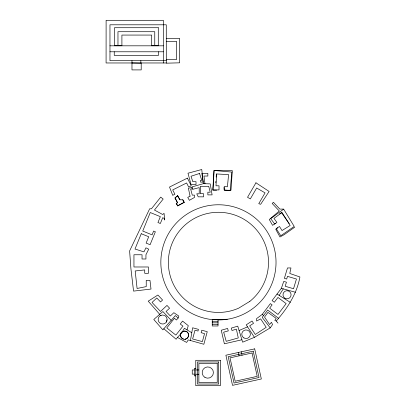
<?xml version="1.0" encoding="UTF-8"?>
<svg xmlns="http://www.w3.org/2000/svg" width="406" height="406" viewBox="0 0 406 406"><rect width="100%" height="100%" fill="white"/><g stroke="black" fill="none" stroke-linecap="round" stroke-linejoin="round"><path stroke-width="0.61" d="M215.789 182.705L215.875 181.457M216.185 177.082L216.408 173.961M190.444 340.502L192.622 327.784L198.453 329.362L198.001 331.037L194.992 330.225L192.622 338.969L202.381 341.613L204.548 333.615L201.143 332.692L201.812 330.225L207.253 331.697L203.842 344.263L188.267 339.888L186.623 342.431L177.458 337.442L176.108 339.223L163.836 328.743M180.903 333.458L181.198 332.884L180.589 334.179A4.106 4.106 0 0 0 184.552 339.345C187.156 339.396 189.237 336.681 188.516 334.179A4.106 4.106 0 0 0 183.492 331.276L182.502 331.687L181 333.189M276.247 321.029C287.352 308.306 296.933 293.898 299.917 276.973L289.777 273.471L290.955 267.95L287.489 267.95L284.378 278.338L286.687 279.029L287.489 276.349L296.446 279.029L293.538 288.742L285.205 286.245L286.418 282.19L283.743 281.388L281.358 288.331L272.091 300.582L274.319 302.267L277.968 297.441L286.149 303.622L277.968 314.442L269.65 308.149L272.091 304.921L270.381 303.622L262.2 314.442L256.582 318.614L256.582 321.029L260.667 318.883L266.204 327.307L255.303 334.473L249.654 325.881L253.532 323.328L252.019 321.029L246.224 324.836L254.44 337.335L270.198 327.896L272.553 324.592L271.457 322.288L269.589 324.551L264.529 317.081L267.965 312.387L276.222 318.426L274.816 320.349L276.247 321.029L277.973 323.11M187.019 329.86L188.282 325.653L182.553 321.1L180.249 324.003L182.964 326.16L175.854 335.112L166.785 327.911L174.443 318.268L176.437 320.009L178.158 318.04L178.818 316.081L173.849 312.681L170.353 316L166.064 311.483L169.576 308.184L166.983 305.419L160.522 311.483L152.037 302.44L156.792 297.974L160.522 301.947L162.578 300.019L157.893 295.025L148.215 301.166L159.705 314.32M166.379 321.983L166.749 321.09A4.664 4.664 0 0 0 166.907 319.882M180.853 333.534L181.071 333.098M279.166 295.375L283.281 288.869M177.458 337.442L180.66 334.001M175.417 198.529L177.529 202.695L174.956 198.006L177.706 195.672L179.965 199.793M177.706 195.672L174.956 198.006M182.111 331.905L181.441 332.615L182.558 331.565A4.045 4.045 0 0 1 187.45 337.944L186.613 338.589M294.766 227.157L284.246 234.632L279.973 236.982L275.725 229.253L277.714 227.857M279.47 213.937L281.439 212.551L289.224 223.615M275.725 223.275L272.568 225.33L269.3 219.519L279.298 210.983L272.187 203.472L273.426 202.3L279.851 209.09L283.368 209.09M177.529 195.672L179.787 199.793L182.878 199.793L184.248 202.295L177.706 205.883L176.189 203.431L177.529 202.695M176.189 203.431L177.706 202.695M177.529 205.883L184.248 202.295M181.518 332.489L182.309 331.834L184.41 328.297L191.779 332.712M239.068 330.494L247.548 326.85M160.218 315.721L161.04 315.381M254.44 337.335L242.651 342.182L237.738 326.14L231.273 328.119L231.999 330.494L236.383 329.149L238.276 337.944L226.218 341.314L223.665 332.174L228.279 330.885L227.593 328.449L221.255 330.225L224.376 343.801L241.91 339.771M203.421 183.644L192.084 186.887L192.581 189.358L199.219 187.608L199.219 193.809L196.748 193.809L198.235 196.844L203.553 196.844L203.553 193.672L200.381 193.672L200.381 186.293L208.704 186.293L210.242 192.211L207.857 192.211L207.857 194.885L212.105 194.885L210.242 183.903L203.421 183.644L201.833 173.362L207.857 173.362L207.857 176.037L203.959 176.037L204.984 183.903M227.309 319.263L212.277 319.623A57.591 57.591 0 0 1 170.84 229.933A57.591 57.591 0 0 1 269.472 235.673A57.591 57.591 0 0 1 217.91 319.948M166.272 38.433L179.67 38.433L179.67 62.823L166.298 63.179L166.272 24.796L109.965 24.796L109.965 60.677L166.272 60.677M166.272 41.321L176.529 41.321L176.529 59.57L166.272 59.57M109.965 45.817L163.359 45.817M109.965 51.78L163.359 51.78M166.298 62.971L106.083 62.971L106.113 20.3L163.359 20.3L163.359 62.971M216.611 190.186L212.84 190.186L213.921 170.642L232.318 170.642L230.978 190.257L224.249 190.257L224.026 187.44M212.242 321.258L218.027 321.258M212.242 322.831L218.027 322.831M212.242 324.404L218.027 324.404M195.773 368.374L194.307 368.374L194.307 375.865L195.773 375.865M194.307 369.962L192.251 369.962L192.251 374.134L194.307 374.134M195.773 369.962L198.869 369.962M195.773 374.251L198.869 374.251M131.975 62.971L140.852 63.179L140.852 60.677M281.358 288.331L295.482 292.279M277.039 294.045L290.346 302.358M278.597 318.334L267.701 310.093L262.2 317.365L270.198 327.896M262.2 314.442L263.606 315.508M178.158 318.04L175.346 315.584L162.862 329.86L153.798 319.476L162.862 311.559L171.195 320.329M182.705 199.793L184.075 202.295M176.361 203.431L177.706 205.883M241.306 351.814L242.057 355.199M238.322 352.474L239.068 355.859M158.497 51.78L158.497 55.394L114.243 55.394L114.243 51.78M154.762 45.736L154.762 31.719L117.968 31.719L117.968 45.736M141.202 62.971L141.202 69.908L131.975 69.908L131.975 60.677M183.542 338.99A4.045 4.045 0 0 1 180.68 334.031M214.119 170.479L212.962 189.917L219.017 189.917L219.017 185.796L215.987 185.796L216.601 173.966L228.603 174.595L227.411 186.79L224.219 186.572L224.219 189.983L230.187 190.521L231.856 172.083L214.119 170.479M141.247 233.714L135 249.035L143.937 251.872L145.942 247.817L148.703 249.177L145.942 254.765L145.942 258.998L142.034 258.998L142.034 254.765L133.95 254.765L133.95 266.986L148.434 266.986L148.434 273.299L144.729 273.299L144.729 269.919L135.178 270.964L137.096 288.463L146.226 286.611L146.226 280.394L149.987 280.394L151.007 289.062L133.554 291.112L130.915 268.635L129.621 250.944L149.662 208.796L151.423 208.796L160.715 197.113L163.176 199.067L154.453 210.039L162.689 214.51L164.049 213.338L164.699 220.022L164.049 218.286L162.689 217.728L160.34 223.498L157.944 222.524L160.34 216.647L150.271 212.541L142.729 231.044L152.077 234.856L153.625 231.044L155.371 231.755L150.088 244.711L146.114 243.092L148.703 236.749L141.247 233.714M255.942 182.796L247.538 197.286L250.335 198.91L256.658 188.003L265.047 192.87L258.764 203.7L260.662 204.294L269.107 191.449L255.942 182.796M166.561 321.745L165.846 322.679A4.512 4.512 0 0 1 159.467 322.679A4.512 4.512 0 0 1 159.467 316.299L160.4 315.584A4.512 4.512 0 0 1 166.561 321.745M283.667 209.156L270.711 218.621L274.679 224.056L276.912 222.427L273.964 218.392L282.033 212.5L290.153 225.477L282.033 230.557L279.49 226.497L276.202 228.553L280.759 235.764L294.213 226.441L283.667 209.156M249.857 301.353L238.692 308.154A50.075 50.075 0 0 1 168.368 261.368A50.075 50.075 0 0 1 240.494 217.403A50.075 50.075 0 0 1 249.857 301.353M185.588 339L185.106 339.274L185.588 339M190.049 196.134L187.745 197.428L189.363 200.32L194.515 197.428L194.515 195.134L192.282 195.134L190.637 189.034L191.987 189.034L191.942 187.486L188.399 188.222L190.049 196.134M187.415 178.117L169.505 187.054L172.723 195.332L174.89 194.251L172.723 189.912L186.628 182.974L188.663 187.054L191.231 185.77L187.415 178.117M199.529 173.474L191.033 176.24L192.804 181.69L196.012 181.69L196.012 184.568L191.033 184.568L187.993 173.21L201.757 169.515L203.183 182.111L200.493 182.111L200.493 180.32L201.757 180.32L199.529 173.474M254.689 348.861L225.888 355.22L232.531 385.345L261.337 378.986L254.689 348.861M253.212 351.175L228.202 356.696L234.013 383.031L259.023 377.509L253.212 351.175M252.055 352.992L230.014 357.853L235.17 381.214L257.211 376.352L252.055 352.992M218.027 319.486L212.242 319.689L212.242 325.977L218.027 325.977L218.027 319.486M158.284 27.72L114.441 27.72L114.441 45.736L121.907 45.736L121.907 35.068L151.646 35.068L151.646 45.736L158.284 45.736L158.284 27.72M220.326 360.295L195.773 360.295L195.773 385.7L220.326 385.7L220.326 360.295M218.667 361.959L197.438 361.959L197.438 384.04L218.667 384.04L218.667 361.959M217.235 363.39L198.869 363.39L198.869 382.609L217.235 382.609L217.235 363.39M285.012 298.283A4.055 4.055 0 0 0 291.092 294.771A4.055 4.055 0 0 0 285.012 291.259A4.055 4.055 0 0 0 285.012 298.283M243.925 337.954A4.299 4.299 0 0 0 250.37 334.229A4.299 4.299 0 0 0 243.925 330.504A4.299 4.299 0 0 0 243.925 337.954M204.964 377.428A5.633 5.633 0 0 0 213.409 372.551A5.633 5.633 0 0 0 204.964 367.674A5.633 5.633 0 0 0 204.964 377.428"/></g></svg>
